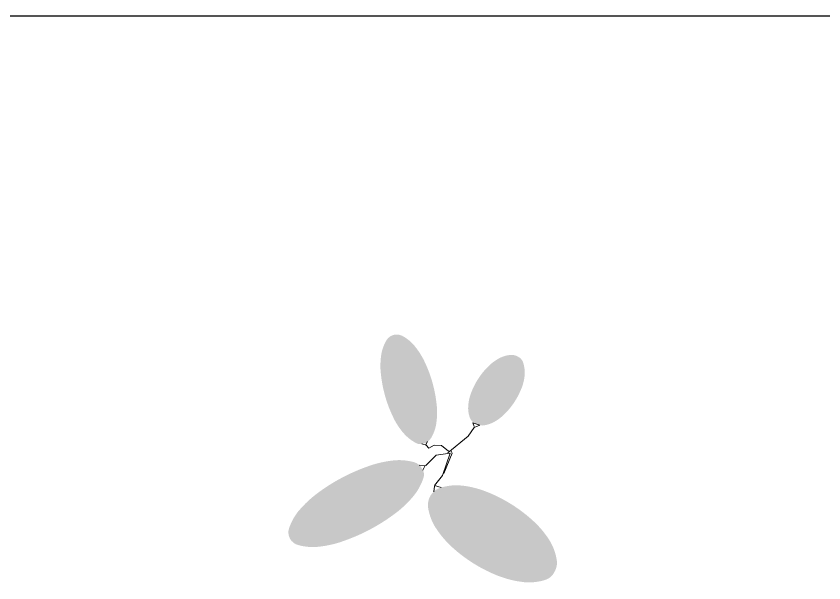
# Model space of a CAD drawing. Header units: millimetres. Extents: x 11966 to 133335, y 1756 to 88592.
# Drawn here: x 107531 to 120433, y 35712 to 44769 of the extents above; entities that cross this region are included whole.
import ezdxf

# ---------------------------------------------------------------- set-up
doc = ezdxf.new("R2010")
doc.units = ezdxf.units.MM
doc.layers.add('www.cad-blocks.net', color=7, linetype='Continuous')

# ---------------------------------------------------------------- blocks, each defined once
blk = doc.blocks.new('A$C76204DA6')
h = blk.add_hatch(color=86)
edge = h.paths.add_edge_path()
edge.add_arc((2.623, 3.524), 1.179, 326.774, 339.3596)
edge.add_arc((3.02, 3.375), 0.756, 339.3596, 355.0989)
edge.add_arc((3.287, 3.352), 0.487, 355.0989, 379.2325)
edge.add_arc((3.6, 3.461), 0.156, 19.2325, 62.6044)
edge.add_arc((3.565, 3.437), 0.194, 56.774, 94.3154)
edge.add_arc((3.585, 3.172), 0.46, 94.3154, 118.4491)
edge.add_arc((3.726, 2.912), 0.756, 118.4491, 134.1883)
edge.add_arc((4.021, 2.609), 1.179, 134.1883, 146.774)
edge.add_arc((4.021, 2.609), 1.179, 146.774, 159.3596)
edge.add_arc((3.625, 2.758), 0.756, 159.3596, 175.0989)
edge.add_arc((3.33, 2.783), 0.46, 175.0989, 199.2325)
edge.add_arc((3.079, 2.696), 0.194, 199.2325, 236.774)
edge.add_arc((3.079, 2.696), 0.194, 236.774, 274.3154)
edge.add_arc((3.059, 2.961), 0.46, 274.3154, 298.4491)
edge.add_arc((2.919, 3.221), 0.756, 298.4491, 314.1883)
edge.add_arc((2.623, 3.524), 1.179, 314.1883, 326.774)
edge = h.paths.add_edge_path()
edge.add_arc((3.522, 3.534), 2.056, 185.4846, 195.7468)
edge.add_arc((3.522, 3.534), 2.056, 195.7468, 206.009)
edge.add_arc((2.768, 3.166), 1.218, 206.009, 219.3566)
edge.add_arc((2.358, 2.83), 0.687, 219.3566, 242.2863)
edge.add_arc((2.108, 2.355), 0.151, 242.2863, 292.5142)
edge.add_arc((2.115, 2.397), 0.188, 285.7468, 329.2074)
edge.add_arc((1.716, 2.634), 0.653, 329.2074, 352.1371)
edge.add_arc((1.156, 2.712), 1.218, 352.1371, 365.4846)
edge.add_arc((0.321, 2.632), 2.056, 5.4846, 15.7468)
edge.add_arc((0.321, 2.632), 2.056, 15.7468, 26.009)
edge.add_arc((1.075, 2.999), 1.218, 26.009, 39.3566)
edge.add_arc((1.512, 3.358), 0.653, 39.3566, 62.2863)
edge.add_arc((1.728, 3.769), 0.188, 62.2863, 105.7468)
edge.add_arc((1.728, 3.769), 0.188, 105.7468, 149.2074)
edge.add_arc((2.127, 3.531), 0.653, 149.2074, 172.1371)
edge.add_arc((2.687, 3.454), 1.218, 172.1371, 185.4846)
edge = h.paths.add_edge_path()
edge.add_arc((-0.112, 3.508), 3.019, 288.5694, 297.8499)
edge.add_arc((-0.112, 3.508), 3.019, 297.8499, 307.1304)
edge.add_arc((0.663, 2.485), 1.736, 307.1304, 319.3792)
edge.add_arc((1.277, 1.958), 0.927, 319.3792, 341.4536)
edge.add_arc((1.998, 1.716), 0.167, 341.4536, 395.165)
edge.add_arc((1.95, 1.715), 0.209, 27.8499, 74.2463)
edge.add_arc((1.767, 1.066), 0.883, 74.2463, 96.3207)
edge.add_arc((1.861, 0.218), 1.736, 96.3207, 108.5694)
edge.add_arc((2.269, -0.999), 3.019, 108.5694, 117.8499)
edge.add_arc((2.269, -0.999), 3.019, 117.8499, 127.1304)
edge.add_arc((1.495, 0.024), 1.736, 127.1304, 139.3792)
edge.add_arc((0.847, 0.58), 0.883, 139.3792, 161.4536)
edge.add_arc((0.208, 0.794), 0.209, 161.4536, 207.8499)
edge.add_arc((0.208, 0.794), 0.209, 207.8499, 254.2463)
edge.add_arc((0.391, 1.443), 0.883, 254.2463, 276.3207)
edge.add_arc((0.297, 2.291), 1.736, 276.3207, 288.5694)
edge = h.paths.add_edge_path()
edge.add_arc((4.232, 2.336), 2.404, 238.1016, 249.3981)
edge.add_arc((3.905, 1.465), 1.472, 249.3981, 263.8474)
edge.add_arc((3.841, 0.877), 0.882, 263.8474, 287.4419)
edge.add_arc((4.036, 0.258), 0.232, 287.4419, 334.3995)
edge.add_arc((4, 0.31), 0.289, 328.1016, 368.7613)
edge.add_arc((3.46, 0.227), 0.835, 8.7613, 32.3558)
edge.add_arc((2.922, -0.114), 1.472, 32.3558, 46.8051)
edge.add_arc((2.284, -0.793), 2.404, 46.8051, 58.1016)
edge.add_arc((2.284, -0.793), 2.404, 58.1016, 69.3981)
edge.add_arc((2.612, 0.079), 1.472, 69.3981, 83.8474)
edge.add_arc((2.681, 0.712), 0.835, 83.8474, 107.4419)
edge.add_arc((2.517, 1.233), 0.289, 107.4419, 148.1016)
edge.add_arc((2.517, 1.233), 0.289, 148.1016, 188.7613)
edge.add_arc((3.056, 1.316), 0.835, 188.7613, 212.3558)
edge.add_arc((3.595, 1.657), 1.472, 212.3558, 226.8051)
edge.add_arc((4.232, 2.336), 2.404, 226.8051, 238.1016)
at = {"color": 7, "lineweight": 5}
for p, q in [((2.872, 2.33), (2.967, 2.471)), ((3.056, 2.506), (2.944, 2.546)), ((2.944, 2.546), (2.964, 2.486)), ((2.967, 2.471), (3.056, 2.506)), ((2.547, 2.066), (2.872, 2.33)), ((2.201, 2.186), (2.129, 2.208)), ((2.219, 2.248), (2.196, 2.2)), ((2.243, 2.141), (2.201, 2.186)), ((2.33, 2.186), (2.243, 2.141)), ((2.442, 2.181), (2.33, 2.186)), ((2.554, 2.094), (2.442, 2.181)), ((2.616, 2.061), (2.599, 2.091)), ((2.196, 1.865), (2.358, 2.026)), ((2.358, 2.026), (2.582, 2.059)), ((2.582, 2.059), (2.46, 1.703)), ((2.48, 1.738), (2.616, 2.061)), ((2.089, 1.87), (2.196, 1.865)), ((2.149, 1.788), (2.179, 1.852)), ((2.46, 1.703), (2.335, 1.544)), ((2.323, 1.445), (2.335, 1.534)), ((2.335, 1.544), (2.44, 1.514))]:
    blk.add_line(p, q, dxfattribs=at)
blk = doc.blocks.new('FORMAT')
at = {"layer": 'www.cad-blocks.net', "color": 155, "true_color": 0x546d8e}
blk.add_line((133335, 44769), (19424, 44769), dxfattribs=at)

msp = doc.modelspace()

# ---------------------------------------------------------------- block references
at = {"xscale": 1000, "yscale": 1000, "zscale": 1000}
msp.add_blockref('A$C76204DA6', (111881, 35724), dxfattribs=at)
at = {"layer": 'www.cad-blocks.net'}
msp.add_blockref('FORMAT', (0, 0), dxfattribs=at)

doc.saveas('drawing.dxf')
